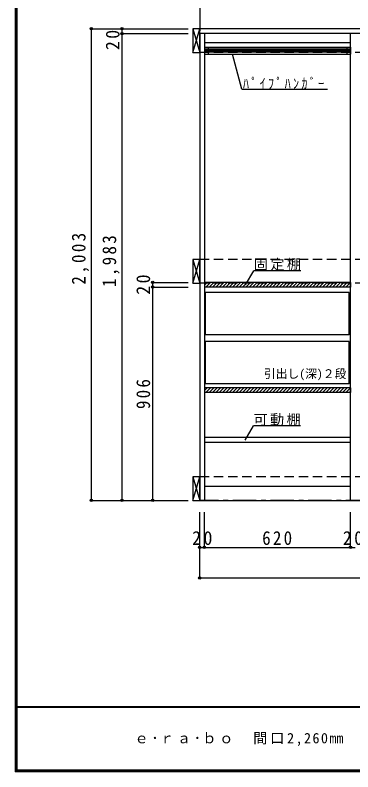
# Model space of a CAD drawing. Units: millimetres at full size, sheet at 1:20. Extents: x -3922 to 3878, y -2932 to 2722.
# Drawn here: x -3922 to -2488, y -2864 to 350 of the extents above; entities that cross this region are included whole.
import ezdxf
from ezdxf.enums import TextEntityAlignment as Align

# ---------------------------------------------------------------- set-up
doc = ezdxf.new("R2010")
doc.units = ezdxf.units.MM
doc.header["$LTSCALE"] = 20
doc.header["$PDMODE"] = 32
doc.header["$PDSIZE"] = 10
doc.linetypes.add('CHAIN1', pattern=[8, 5, -1, 1, -1])
doc.linetypes.add('DASHED2', pattern=[3, 2, -1])
for name, color, linetype in [('0-2_本体', 2, 'Continuous'), ('0-3_固定棚', 3, 'Continuous'), ('0-4_可動棚', 3, 'Continuous'), ('0-6_ﾊﾟｲﾌﾟﾊﾝｶﾞｰ', 4, 'Continuous'), ('0-7_桟木・巾木', 2, 'Continuous'), ('0-8_引き出し', 2, 'Continuous'), ('0-A_文字', 7, 'Continuous'), ('0-B_寸法', 4, 'Continuous'), ('0-C_ハッチ', 4, 'Continuous'), ('F-1_枠', 6, 'Continuous'), ('F-A_文字', 7, 'Continuous')]:
    doc.layers.add(name, color=color, linetype=linetype)
doc.styles.add('ＭＳ ゴシック', font='')
doc.styles.get('ＭＳ ゴシック').set_extended_font_data('MS Gothic')

msp = doc.modelspace()

# ---------------------------------------------------------------- linework, layer by layer
at = {"layer": '0-2_本体', "color": 3}
for p, q in [((-3138.06, 271.73), (-3138.06, 291.73)), ((-718.06, 291.73), (-3138.06, 291.73)), ((-3138.06, 271.73), (-3138.06, -1711.27)), ((-718.06, 271.73), (-3138.06, 271.73)), ((-3118.06, 271.73), (-3118.06, -1711.27)), ((-2498.06, -1711.27), (-2498.06, 271.73)), ((-3138.06, -1711.27), (-878.06, -1711.27))]:
    msp.add_line(p, q, dxfattribs=at)
at = {"layer": '0-3_固定棚'}
for p, q in [((-3118.06, -785.27), (-3118.06, -805.27)), ((-2498.06, -785.27), (-3118.06, -785.27)), ((-3118.06, -1233.27), (-3118.06, -1253.27)), ((-2498.06, -1233.27), (-3118.06, -1233.27))]:
    msp.add_line(p, q, dxfattribs=at)
for points in [[(-2498.06, -785.27), (-2498.06, -805.27), (-3118.06, -805.27)], [(-2498.06, -1233.27), (-2498.06, -1253.27), (-3118.06, -1253.27)]]:
    msp.add_lwpolyline(points, dxfattribs=at)
at = {"layer": '0-4_可動棚'}
for p, q in [((-3117.06, -1464.77), (-3117.06, -1444.77)), ((-2499.06, -1444.77), (-3117.06, -1444.77)), ((-2499.06, -1444.77), (-2499.06, -1464.77)), ((-2499.06, -1464.77), (-3117.06, -1464.77))]:
    msp.add_line(p, q, dxfattribs=at)
at = {"layer": '0-6_ﾊﾟｲﾌﾟﾊﾝｶﾞｰ', "color": 3}
for p, q in [((-3118.06, 213.73), (-3118.06, 183.73)), ((-3118.06, 213.73), (-2498.06, 213.73)), ((-2498.06, 213.73), (-2498.06, 183.73)), ((-3118.06, 183.73), (-2498.06, 183.73))]:
    msp.add_line(p, q, dxfattribs=at)
at = {"layer": '0-6_ﾊﾟｲﾌﾟﾊﾝｶﾞｰ'}
for p, q in [((-2498.06, 204.73), (-3118.06, 204.73)), ((-2498.06, 200.73), (-3118.06, 200.73)), ((-2498.06, 196.73), (-3118.06, 196.73)), ((-2498.06, 192.73), (-3118.06, 192.73))]:
    msp.add_line(p, q, dxfattribs=at)
at = {"layer": '0-6_ﾊﾟｲﾌﾟﾊﾝｶﾞｰ', "color": 7}
for p, q in [((-3103.06, 213.73), (-3103.06, 183.73)), ((-2513.06, 213.73), (-2513.06, 183.73))]:
    msp.add_line(p, q, dxfattribs=at)
at = {"layer": '0-7_桟木・巾木', "color": 7}
for p, q in [((-2498.06, 231.73), (-3118.06, 231.73)), ((-3118.06, -1651.27), (-2498.06, -1651.27))]:
    msp.add_line(p, q, dxfattribs=at)
at = {"layer": '0-8_引き出し', "color": 7}
for p, q in [((-3168.06, 291.73), (-3138.06, 191.73)), ((-3168.06, 191.73), (-3138.06, 291.73)), ((-3168.06, -688.27), (-3138.06, -788.27)), ((-3168.06, -788.27), (-3138.06, -688.27)), ((-3168.06, -1611.27), (-3138.06, -1711.27)), ((-3168.06, -1711.27), (-3138.06, -1611.27))]:
    msp.add_line(p, q, dxfattribs=at)
at = {"layer": '0-8_引き出し'}
for p, q in [((-2503.06, -828.77), (-3113.06, -828.77)), ((-3113.06, -1007.77), (-3113.06, -828.77)), ((-2503.06, -1007.77), (-2503.06, -828.77)), ((-2503.06, -1007.77), (-3113.06, -1007.77)), ((-2503.06, -1036.77), (-3113.06, -1036.77)), ((-3113.06, -1215.77), (-3113.06, -1036.77)), ((-2503.06, -1215.77), (-2503.06, -1036.77)), ((-2503.06, -1215.77), (-3113.06, -1215.77))]:
    msp.add_line(p, q, dxfattribs=at)
at = {"layer": '0-8_引き出し', "color": 3}
for points in [[(-3138.06, 191.73), (-3138.06, 291.73), (-3168.06, 291.73), (-3168.06, 191.73)], [(-3138.06, -788.27), (-3138.06, -688.27), (-3168.06, -688.27), (-3168.06, -788.27)], [(-3138.06, -1711.27), (-3138.06, -1611.27), (-3168.06, -1611.27), (-3168.06, -1711.27)]]:
    msp.add_lwpolyline(points, close=True, dxfattribs=at)
at = {"layer": '0-A_文字', "linetype": 'CHAIN1'}
for p in [(-3138.06, 1822.73), (3021.94, -1711.27)]:
    msp.add_line(p, (-3138.06, -1711.27), dxfattribs=at)
at = {"layer": '0-A_文字'}
for p, q in [((-2959.48, 35.43), (-2999.22, 183.73)), ((-2959.48, 35.43), (-2595.91, 35.43)), ((-2943.58, -796.33), (-2908.56, -735.68)), ((-2708.56, -735.68), (-2908.56, -735.68)), ((-2945.05, -1455.83), (-2910.03, -1395.18)), ((-2710.03, -1395.18), (-2910.03, -1395.18))]:
    msp.add_line(p, q, dxfattribs=at)
at = {"layer": '0-B_寸法'}
for p, q in [((-3598.06, 291.73), (-3188.06, 291.73)), ((-3598.06, -1711.27), (-3598.06, 291.73)), ((-3468.06, 271.73), (-3468.06, 291.73)), ((-3468.06, 291.73), (-3338.06, 291.73)), ((-3468.06, 271.73), (-3188.06, 271.73)), ((-3468.06, -1711.27), (-3468.06, 271.73)), ((-3338.06, -805.27), (-3338.06, -785.27)), ((-3338.06, -785.27), (-3188.06, -785.27)), ((-3338.06, -1711.27), (-3338.06, -805.27)), ((-3338.06, -805.27), (-3188.06, -805.27)), ((-3598.06, -1711.27), (-3188.06, -1711.27)), ((-3468.06, -1711.27), (-3338.06, -1711.27)), ((-3338.06, -1711.27), (-3188.06, -1711.27)), ((-3138.06, -1911.27), (-3138.06, -1761.27)), ((-3118.06, -1911.27), (-3118.06, -1761.27)), ((-2498.06, -1911.27), (-2498.06, -1761.27)), ((-3138.06, -1911.27), (-3118.06, -1911.27)), ((-3138.06, -2041.27), (-3138.06, -1911.27)), ((-3118.06, -1911.27), (-2498.06, -1911.27)), ((-2498.06, -1911.27), (-2478.06, -1911.27)), ((-878.06, -2041.27), (-3138.06, -2041.27))]:
    msp.add_line(p, q, dxfattribs=at)
at = {"layer": '0-B_寸法', "linetype": 'DASHED2'}
for p, q in [((3021.94, 291.73), (-3138.06, 291.73)), ((3021.94, 191.73), (-3138.06, 191.73)), ((3021.94, -688.27), (-3138.06, -688.27)), ((3021.94, -788.27), (-3138.06, -788.27)), ((3021.94, -1611.27), (-3138.06, -1611.27))]:
    msp.add_line(p, q, dxfattribs=at)
at = {"layer": '0-B_寸法', "color": 7}
for p in [(-3598.06, 291.73), (-3468.06, 291.73), (-3468.06, 271.73), (-3338.06, -785.27), (-3338.06, -805.27), (-3598.06, -1711.27), (-3468.06, -1711.27), (-3338.06, -1711.27), (-3138.06, -1911.27), (-3118.06, -1911.27), (-2498.06, -1911.27), (-3138.06, -2041.27)]:
    msp.add_point(p, dxfattribs=at)
at = {"layer": '0-C_ハッチ'}
for p, q in [((-3118.06, -797.01), (-3106.32, -785.27)), ((-3112.18, -805.27), (-3092.18, -785.27)), ((-3098.03, -805.27), (-3078.03, -785.27)), ((-3083.89, -805.27), (-3063.89, -785.27)), ((-3069.75, -805.27), (-3049.75, -785.27)), ((-3055.61, -805.27), (-3035.61, -785.27)), ((-3041.47, -805.27), (-3021.47, -785.27)), ((-3027.32, -805.27), (-3007.32, -785.27)), ((-3013.18, -805.27), (-2993.18, -785.27)), ((-2999.04, -805.27), (-2979.04, -785.27)), ((-2984.9, -805.27), (-2964.9, -785.27)), ((-2970.76, -805.27), (-2950.76, -785.27)), ((-2956.61, -805.27), (-2936.61, -785.27)), ((-2942.47, -805.27), (-2922.47, -785.27)), ((-2928.33, -805.27), (-2908.33, -785.27)), ((-2914.19, -805.27), (-2894.19, -785.27)), ((-2900.04, -805.27), (-2880.04, -785.27)), ((-2885.9, -805.27), (-2865.9, -785.27)), ((-2871.76, -805.27), (-2851.76, -785.27)), ((-2857.62, -805.27), (-2837.62, -785.27)), ((-2843.48, -805.27), (-2823.48, -785.27)), ((-2829.33, -805.27), (-2809.33, -785.27)), ((-2815.19, -805.27), (-2795.19, -785.27)), ((-2801.05, -805.27), (-2781.05, -785.27)), ((-2786.91, -805.27), (-2766.91, -785.27)), ((-2772.77, -805.27), (-2752.77, -785.27)), ((-2758.62, -805.27), (-2738.62, -785.27)), ((-2744.48, -805.27), (-2724.48, -785.27)), ((-2730.34, -805.27), (-2710.34, -785.27)), ((-2716.2, -805.27), (-2696.2, -785.27)), ((-2702.05, -805.27), (-2682.05, -785.27)), ((-2687.91, -805.27), (-2667.91, -785.27)), ((-2673.77, -805.27), (-2653.77, -785.27)), ((-2659.63, -805.27), (-2639.63, -785.27)), ((-2645.49, -805.27), (-2625.49, -785.27)), ((-2631.34, -805.27), (-2611.34, -785.27)), ((-2617.2, -805.27), (-2597.2, -785.27)), ((-2603.06, -805.27), (-2583.06, -785.27)), ((-2588.92, -805.27), (-2568.92, -785.27)), ((-2574.78, -805.27), (-2554.78, -785.27)), ((-2560.63, -805.27), (-2540.63, -785.27)), ((-2546.49, -805.27), (-2526.49, -785.27)), ((-2532.35, -805.27), (-2512.35, -785.27)), ((-2518.21, -805.27), (-2498.21, -785.27)), ((-2504.06, -805.27), (-2498.06, -799.26)), ((-3118.06, -1245.01), (-3106.32, -1233.27)), ((-3112.18, -1253.27), (-3092.18, -1233.27)), ((-3098.03, -1253.27), (-3078.03, -1233.27)), ((-3083.89, -1253.27), (-3063.89, -1233.27)), ((-3069.75, -1253.27), (-3049.75, -1233.27)), ((-3055.61, -1253.27), (-3035.61, -1233.27)), ((-3041.47, -1253.27), (-3021.47, -1233.27)), ((-3027.32, -1253.27), (-3007.32, -1233.27)), ((-3013.18, -1253.27), (-2993.18, -1233.27)), ((-2999.04, -1253.27), (-2979.04, -1233.27)), ((-2984.9, -1253.27), (-2964.9, -1233.27)), ((-2970.76, -1253.27), (-2950.76, -1233.27)), ((-2956.61, -1253.27), (-2936.61, -1233.27)), ((-2942.47, -1253.27), (-2922.47, -1233.27)), ((-2928.33, -1253.27), (-2908.33, -1233.27)), ((-2914.19, -1253.27), (-2894.19, -1233.27)), ((-2900.04, -1253.27), (-2880.04, -1233.27)), ((-2885.9, -1253.27), (-2865.9, -1233.27)), ((-2871.76, -1253.27), (-2851.76, -1233.27)), ((-2857.62, -1253.27), (-2837.62, -1233.27)), ((-2843.48, -1253.27), (-2823.48, -1233.27)), ((-2829.33, -1253.27), (-2809.33, -1233.27)), ((-2815.19, -1253.27), (-2795.19, -1233.27)), ((-2801.05, -1253.27), (-2781.05, -1233.27)), ((-2786.91, -1253.27), (-2766.91, -1233.27)), ((-2772.77, -1253.27), (-2752.77, -1233.27)), ((-2758.62, -1253.27), (-2738.62, -1233.27)), ((-2744.48, -1253.27), (-2724.48, -1233.27)), ((-2730.34, -1253.27), (-2710.34, -1233.27)), ((-2716.2, -1253.27), (-2696.2, -1233.27)), ((-2702.05, -1253.27), (-2682.05, -1233.27)), ((-2687.91, -1253.27), (-2667.91, -1233.27)), ((-2673.77, -1253.27), (-2653.77, -1233.27)), ((-2659.63, -1253.27), (-2639.63, -1233.27)), ((-2645.49, -1253.27), (-2625.49, -1233.27)), ((-2631.34, -1253.27), (-2611.34, -1233.27)), ((-2617.2, -1253.27), (-2597.2, -1233.27)), ((-2603.06, -1253.27), (-2583.06, -1233.27)), ((-2588.92, -1253.27), (-2568.92, -1233.27)), ((-2574.78, -1253.27), (-2554.78, -1233.27)), ((-2560.63, -1253.27), (-2540.63, -1233.27)), ((-2546.49, -1253.27), (-2526.49, -1233.27)), ((-2532.35, -1253.27), (-2512.35, -1233.27)), ((-2518.21, -1253.27), (-2498.21, -1233.27)), ((-2504.06, -1253.27), (-2498.06, -1247.26))]:
    msp.add_line(p, q, dxfattribs=at)
at = {"layer": 'F-1_枠'}
for p, q in [((-3922.03, 2722.29), (-3922.03, -2864.37)), ((-3918.7, 2722.29), (-3918.7, -2864.37)), ((-3915.36, 2722.29), (-3915.36, -2864.37)), ((3877.97, -2587.71), (-3922.03, -2587.71)), ((3877.97, -2591.04), (-3922.03, -2591.04)), ((3877.97, -2857.71), (-3922.03, -2857.71)), ((3877.97, -2861.04), (-3922.03, -2861.04)), ((3877.97, -2864.37), (-3922.03, -2864.37))]:
    msp.add_line(p, q, dxfattribs=at)

# ---------------------------------------------------------------- texts
at = {"layer": '0-A_文字', "style": 'ＭＳ ゴシック'}
msp.add_text('引出し(深)２段', height=36.66, dxfattribs=at).set_placement((-2865.62, -1202.95), align=Align.BOTTOM_LEFT)
at = {"layer": '0-A_文字', "char_height": 43.99, "attachment_point": 7, "style": 'ＭＳ ゴシック'}
for s, insert in [('\\T1.39;\\W0.85;ﾊﾟｲﾌﾟﾊﾝｶﾞｰ', (-2954.63, 35.43)), ('\\T1.17;固定棚', (-2908.56, -735.68)), ('\\T1.17;可動棚', (-2910.03, -1395.18))]:
    msp.add_mtext(s, dxfattribs=dict(at, insert=insert))
at = {"layer": '0-B_寸法', "color": 7, "char_height": 58.65, "attachment_point": 7, "rotation": 90, "style": 'ＭＳ ゴシック'}
for s, insert in [('\\T1.27;\\W0.95;20', (-3478.06, 201.26)), ('\\T1.28;\\W0.9;2,003', (-3608.06, -794.77)), ('\\T1.28;\\W0.9;1,983', (-3478.06, -804.77)), ('\\T1.27;\\W0.95;20', (-3348.06, -837.77)), ('\\T1.27;\\W0.9;906', (-3348.06, -1323.27))]:
    msp.add_mtext(s, dxfattribs=dict(at, insert=insert))
at = {"layer": '0-B_寸法', "color": 7, "char_height": 58.65, "attachment_point": 7, "style": 'ＭＳ ゴシック'}
for s, insert in [('\\T1.27;\\W0.95;20', (-3170.56, -1901.27)), ('\\T1.27;\\W0.9;620', (-2873.06, -1901.27)), ('\\T1.27;\\W0.95;20', (-2530.56, -1901.27))]:
    msp.add_mtext(s, dxfattribs=dict(at, insert=insert))
at = {"layer": 'F-A_文字', "insert": (-3415.36, -2754.37), "char_height": 43.99, "attachment_point": 7, "style": 'ＭＳ ゴシック'}
msp.add_mtext('\\T1.2;ｅ･ｒａ･ｂｏ\u3000間口2,260㎜\u3000奥行450㎜\u3000設置条件:両壁ｘ床置き', dxfattribs=at)

doc.saveas('drawing.dxf')
